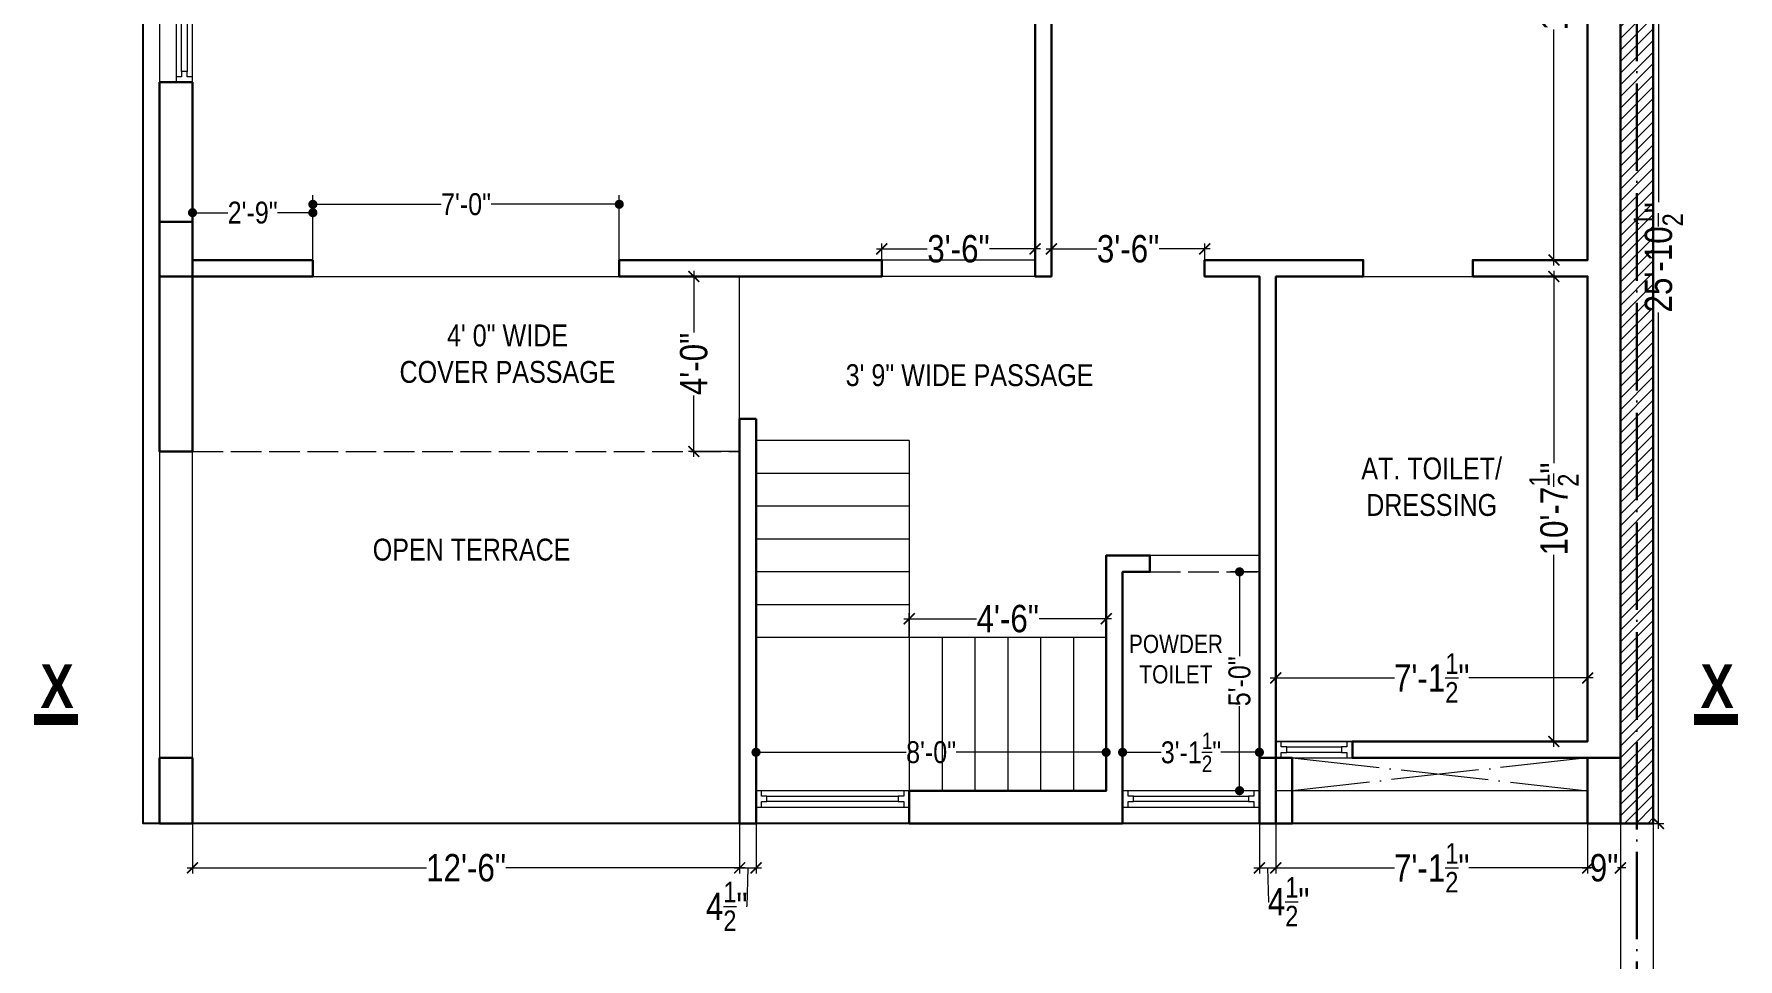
# Model space of a CAD drawing. Header units: millimetres. Extents: x 56222 to 154870, y -177588 to -121287.
# Drawn here: x 149996 to 150463.1, y -175315 to -175061.4 of the extents above; entities that cross this region are included whole.
import ezdxf

# ---------------------------------------------------------------- set-up
doc = ezdxf.new("R2010")
doc.units = ezdxf.units.MM
doc.header["$MEASUREMENT"] = 0
doc.header["$PDMODE"] = 35
doc.linetypes.add('ACAD_ISO02W100', pattern=[15, 12, -3])
doc.linetypes.add('ACAD_ISO04W100', pattern=[30, 24, -3, 0, -3])
doc.layers.get('Defpoints').update_dxf_attribs({"color": 220})
for name, color, linetype, lineweight in [('COLUMN', 1, 'Continuous', 30), ('ELEVATION', 250, 'Continuous', 9), ('FIRST FLOOR', 7, 'Continuous', 9), ('FIRST FLOOR_( STAIR )', 251, 'Continuous', 9), ('GROUND FLOOR', 7, 'Continuous', 9), ('GROUND FLOOR  ( HATCH )', 251, 'Continuous', 9), ('GROUND FLOOR ( DW_RAIL )', 7, 'Continuous', 9), ('SECOND FLOOR', 7, 'Continuous', 9), ('SECOND FLOOR  ( PLINE )', 251, 'Continuous', 30), ('SECOND FLOOR ( DIM )', 7, 'Continuous', 9), ('SECOND FLOOR ( DW_RAIL )', 7, 'Continuous', 9), ('SECOND FLOOR ( PLine )', 7, 'Continuous', 30), ('SECOND FLOOR ( TEXT )', 7, 'Continuous', 9), ('SECTION', 7, 'Continuous', 9), ('X_PLOT', 1, 'Continuous', 9), ('XX~SLAB ( BEAM )~ ( DIM )', 7, 'Continuous', 9)]:
    doc.layers.add(name, color=color, linetype=linetype, lineweight=lineweight)
doc.layers.add('XX~SLAB ( PLINE )', color=251, linetype='Continuous', plot=False)
doc.styles.add('Cn BT~6', font='swissc.ttf', dxfattribs={"height": 6})
doc.styles.add("Cn_BT_0'-0", font='swissc.ttf')
doc.styles.add('Cn_BT_7½', font='swissc.ttf', dxfattribs={"height": 7.5})
doc.styles.add('KATHA', font='swissc.ttf')
doc.dimstyles.new('Cn BT~6', dxfattribs={"dimtxt": 0.18, "dimasz": 2.5, "dimexe": 2.5, "dimexo": 0, "dimgap": 0.09, "dimtad": 0, "dimdec": 3, "dimzin": 3, "dimdsep": 46, "dimlunit": 4, "dimtxsty": 'Cn BT~6', "dimblk": 'DOT', "dimcen": 0.09, "dimdle": 2, "dimclrd": 250, "dimclre": 250, "dimclrt": 5, "dimadec": 0, "dimazin": 0, "dimtfac": 0.75, "dimtdec": 3, "dimtofl": 0, "dimtmove": 0, "dimatfit": 3, "dimfxl": 1, "dimtolj": 1, "dimtzin": 0, "dimlwd": 15, "dimlwe": 15, "dimarcsym": 0})
doc.dimstyles.new('Cn_BT_7½', dxfattribs={"dimtxt": 9, "dimasz": 3, "dimexe": 1.5, "dimexo": 0, "dimgap": 0.09, "dimtad": 0, "dimdec": 3, "dimzin": 3, "dimdsep": 46, "dimlunit": 4, "dimtxsty": 'Cn_BT_7½', "dimblk": 'ARCHTICK', "dimcen": 0.09, "dimdle": 1.5, "dimclrd": 251, "dimclre": 251, "dimclrt": 14, "dimadec": 0, "dimazin": 0, "dimtfac": 0.75, "dimtdec": 3, "dimtofl": 0, "dimtmove": 0, "dimatfit": 3, "dimfxl": 0, "dimtolj": 1, "dimtzin": 0, "dimlwd": 15, "dimlwe": 15, "dimarcsym": 0})

# ---------------------------------------------------------------- blocks, each defined once
blk = doc.blocks.new('_ArchTick')
at = {"color": 0, "linetype": 'ByBlock', "const_width": 0.15}
blk.add_lwpolyline([(-0.5, -0.5), (0.5, 0.5)], dxfattribs=at)
blk = doc.blocks.new('*D71')
at = {"layer": 'Defpoints', "color": 0, "transparency": 16777216}
for p in [(150421.91, -175237.97), (150336.41, -175246.03), (150421.91, -175246.03)]:
    blk.add_point(p, dxfattribs=at)
at = {"layer": 'SECOND FLOOR ( DIM )', "color": 251, "lineweight": 15, "transparency": 16777216}
for p, q in [((150334.91, -175237.97), (150368.96, -175237.97)), ((150336.41, -175246.03), (150336.41, -175236.47)), ((150423.41, -175237.97), (150389.36, -175237.97)), ((150421.91, -175246.03), (150421.91, -175236.47))]:
    blk.add_line(p, q, dxfattribs=at)
at = {"layer": 'SECOND FLOOR ( DIM )', "color": 251, "lineweight": 15, "transparency": 16777216, "xscale": 3, "yscale": 3, "zscale": 3, "rotation": 180}
blk.add_blockref('_ArchTick', (150336.41, -175237.97), dxfattribs=at)
at = {"layer": 'SECOND FLOOR ( DIM )', "color": 251, "lineweight": 15, "transparency": 16777216, "xscale": 3, "yscale": 3, "zscale": 3}
blk.add_blockref('_ArchTick', (150421.91, -175237.97), dxfattribs=at)
at = {"layer": 'SECOND FLOOR ( DIM )', "color": 14, "transparency": 16777216, "insert": (150379.16, -175237.97), "char_height": 7.5, "attachment_point": 5, "style": 'Cn_BT_7½'}
blk.add_mtext('\\A1;7\'-1{\\H0.750000x;\\S1/2;}"', dxfattribs=at)
blk = doc.blocks.new('*D70')
at = {"layer": 'Defpoints', "color": 0, "transparency": 16777216}
for p in [(150430.91, -174967.37), (150426.41, -175277.87), (150441.3, -175277.87)]:
    blk.add_point(p, dxfattribs=at)
at = {"layer": 'SECOND FLOOR ( DIM )', "color": 251, "lineweight": 15, "transparency": 16777216}
for p, q in [((150430.91, -174967.37), (150442.8, -174967.37)), ((150441.3, -174965.87), (150441.3, -175107.47)), ((150441.3, -175279.37), (150441.3, -175137.78)), ((150426.41, -175277.87), (150442.8, -175277.87))]:
    blk.add_line(p, q, dxfattribs=at)
at = {"layer": 'SECOND FLOOR ( DIM )', "color": 251, "lineweight": 15, "transparency": 16777216, "xscale": 3, "yscale": 3, "zscale": 3}
for p, rotation in [((150441.3, -174967.37), 90), ((150441.3, -175277.87), 270)]:
    blk.add_blockref('_ArchTick', p, dxfattribs=dict(at, rotation=rotation))
at = {"layer": 'SECOND FLOOR ( DIM )', "color": 14, "transparency": 16777216, "insert": (150441.3, -175122.62), "char_height": 7.5, "attachment_point": 5, "rotation": 90, "style": 'Cn_BT_7½'}
blk.add_mtext('\\A1;25\'-10{\\H0.750000x;\\S1/2;}"', dxfattribs=at)
blk = doc.blocks.new('*D69')
at = {"layer": 'Defpoints', "color": 0, "transparency": 16777216}
for p in [(150421.91, -175127.87), (150412.66, -175255.37), (150421.91, -175255.37)]:
    blk.add_point(p, dxfattribs=at)
at = {"layer": 'SECOND FLOOR ( DIM )', "color": 251, "lineweight": 15, "transparency": 16777216}
for p, q in [((150412.66, -175126.37), (150412.66, -175179.09)), ((150421.91, -175127.87), (150411.16, -175127.87)), ((150412.66, -175256.87), (150412.66, -175204.16)), ((150421.91, -175255.37), (150411.16, -175255.37))]:
    blk.add_line(p, q, dxfattribs=at)
at = {"layer": 'SECOND FLOOR ( DIM )', "color": 251, "lineweight": 15, "transparency": 16777216, "xscale": 3, "yscale": 3, "zscale": 3}
for p, rotation in [((150412.66, -175127.87), 90), ((150412.66, -175255.37), 270)]:
    blk.add_blockref('_ArchTick', p, dxfattribs=dict(at, rotation=rotation))
at = {"layer": 'SECOND FLOOR ( DIM )', "color": 14, "transparency": 16777216, "insert": (150412.66, -175191.62), "char_height": 7.5, "attachment_point": 5, "rotation": 90, "style": 'Cn_BT_7½'}
blk.add_mtext('\\A1;10\'-7{\\H0.750000x;\\S1/2;}"', dxfattribs=at)
blk = doc.blocks.new('*D68')
at = {"layer": 'Defpoints', "color": 0, "transparency": 16777216}
for p in [(150421.91, -174971.87), (150412.66, -175123.37), (150421.91, -175123.37)]:
    blk.add_point(p, dxfattribs=at)
at = {"layer": 'SECOND FLOOR ( DIM )', "color": 251, "lineweight": 15, "transparency": 16777216}
for p, q in [((150421.91, -174971.87), (150411.16, -174971.87)), ((150412.66, -174970.37), (150412.66, -175035.09)), ((150412.66, -175124.87), (150412.66, -175060.16)), ((150421.91, -175123.37), (150411.16, -175123.37))]:
    blk.add_line(p, q, dxfattribs=at)
at = {"layer": 'SECOND FLOOR ( DIM )', "color": 251, "lineweight": 15, "transparency": 16777216, "xscale": 3, "yscale": 3, "zscale": 3}
for p, rotation in [((150412.66, -174971.87), 90), ((150412.66, -175123.37), 270)]:
    blk.add_blockref('_ArchTick', p, dxfattribs=dict(at, rotation=rotation))
at = {"layer": 'SECOND FLOOR ( DIM )', "color": 14, "transparency": 16777216, "insert": (150412.66, -175047.62), "char_height": 7.5, "attachment_point": 5, "rotation": 90, "style": 'Cn_BT_7½'}
blk.add_mtext('\\A1;12\'-7{\\H0.750000x;\\S1/2;}"', dxfattribs=at)
blk = doc.blocks.new('_Dot')
at = {"color": 0, "linetype": 'ByBlock', "lineweight": -2}
blk.add_line((-0.5, 0), (-1, 0), dxfattribs=at)
at = {"color": 0, "linetype": 'ByBlock', "const_width": 0.5}
blk.add_lwpolyline([(-0.25, 0, 1), (0.25, 0, 1)], format="xyb", close=True, dxfattribs=at)
blk = doc.blocks.new('*D64')
at = {"layer": 'Defpoints', "color": 0, "transparency": 16777216}
for p in [(150193.91, -175250.87), (150289.91, -175250.87), (150289.91, -175258.35)]:
    blk.add_point(p, dxfattribs=at)
at = {"layer": 'SECOND FLOOR ( DIM )', "color": 250, "lineweight": 15, "transparency": 16777216}
for p, q in [((150193.91, -175250.87), (150193.91, -175260.85)), ((150289.91, -175250.87), (150289.91, -175260.85)), ((150196.41, -175258.35), (150235.07, -175258.35)), ((150287.41, -175258.35), (150248.74, -175258.35))]:
    blk.add_line(p, q, dxfattribs=at)
at = {"layer": 'SECOND FLOOR ( DIM )', "color": 250, "lineweight": 15, "transparency": 16777216, "xscale": 2.5, "yscale": 2.5, "zscale": 2.5, "rotation": 180}
blk.add_blockref('_Dot', (150193.91, -175258.35), dxfattribs=at)
at = {"layer": 'SECOND FLOOR ( DIM )', "color": 250, "lineweight": 15, "transparency": 16777216, "xscale": 2.5, "yscale": 2.5, "zscale": 2.5}
blk.add_blockref('_Dot', (150289.91, -175258.35), dxfattribs=at)
at = {"layer": 'SECOND FLOOR ( DIM )', "color": 5, "transparency": 16777216, "insert": (150241.91, -175258.35), "char_height": 6, "attachment_point": 5, "style": 'Cn BT~6'}
blk.add_mtext('\\A1;8\'-0"', dxfattribs=at)
blk = doc.blocks.new('*D63')
at = {"layer": 'Defpoints', "color": 0, "transparency": 16777216}
for p in [(150289.91, -175221.73), (150235.91, -175226.87), (150289.91, -175226.87)]:
    blk.add_point(p, dxfattribs=at)
at = {"layer": 'SECOND FLOOR ( DIM )', "color": 251, "lineweight": 15, "transparency": 16777216}
for p, q in [((150234.41, -175221.73), (150254.31, -175221.73)), ((150235.91, -175226.87), (150235.91, -175220.23)), ((150291.41, -175221.73), (150271.51, -175221.73)), ((150289.91, -175226.87), (150289.91, -175220.23))]:
    blk.add_line(p, q, dxfattribs=at)
at = {"layer": 'SECOND FLOOR ( DIM )', "color": 251, "lineweight": 15, "transparency": 16777216, "xscale": 3, "yscale": 3, "zscale": 3, "rotation": 180}
blk.add_blockref('_ArchTick', (150235.91, -175221.73), dxfattribs=at)
at = {"layer": 'SECOND FLOOR ( DIM )', "color": 251, "lineweight": 15, "transparency": 16777216, "xscale": 3, "yscale": 3, "zscale": 3}
blk.add_blockref('_ArchTick', (150289.91, -175221.73), dxfattribs=at)
at = {"layer": 'SECOND FLOOR ( DIM )', "color": 14, "transparency": 16777216, "insert": (150262.91, -175221.73), "char_height": 7.5, "attachment_point": 5, "style": 'Cn_BT_7½'}
blk.add_mtext('\\A1;4\'-6"', dxfattribs=at)
blk = doc.blocks.new('*D62')
at = {"layer": 'Defpoints', "color": 0, "transparency": 16777216}
for p in [(150039.41, -175277.87), (150189.41, -175277.87), (150189.41, -175290.04)]:
    blk.add_point(p, dxfattribs=at)
at = {"layer": 'SECOND FLOOR ( DIM )', "color": 251, "lineweight": 15, "transparency": 16777216}
for p, q in [((150039.41, -175277.87), (150039.41, -175291.54)), ((150189.41, -175277.87), (150189.41, -175291.54)), ((150037.91, -175290.04), (150103.55, -175290.04)), ((150190.91, -175290.04), (150125.27, -175290.04))]:
    blk.add_line(p, q, dxfattribs=at)
at = {"layer": 'SECOND FLOOR ( DIM )', "color": 251, "lineweight": 15, "transparency": 16777216, "xscale": 3, "yscale": 3, "zscale": 3, "rotation": 180}
blk.add_blockref('_ArchTick', (150039.41, -175290.04), dxfattribs=at)
at = {"layer": 'SECOND FLOOR ( DIM )', "color": 251, "lineweight": 15, "transparency": 16777216, "xscale": 3, "yscale": 3, "zscale": 3}
blk.add_blockref('_ArchTick', (150189.41, -175290.04), dxfattribs=at)
at = {"layer": 'SECOND FLOOR ( DIM )', "color": 14, "transparency": 16777216, "insert": (150114.41, -175290.04), "char_height": 7.5, "attachment_point": 5, "style": 'Cn_BT_7½'}
blk.add_mtext('\\A1;12\'-6"', dxfattribs=at)
blk = doc.blocks.new('*D61')
at = {"layer": 'Defpoints', "color": 0, "transparency": 16777216}
for p in [(150189.41, -175277.87), (150193.91, -175277.87), (150193.91, -175290.04)]:
    blk.add_point(p, dxfattribs=at)
at = {"layer": 'SECOND FLOOR ( DIM )', "color": 251, "lineweight": 15, "transparency": 16777216}
for p, q in [((150189.41, -175277.87), (150189.41, -175291.54)), ((150193.91, -175277.87), (150193.91, -175291.54)), ((150187.91, -175290.04), (150195.41, -175290.04)), ((150191.66, -175290.04), (150191.43, -175300.6)), ((150191.43, -175300.6), (150191.25, -175300.6))]:
    blk.add_line(p, q, dxfattribs=at)
at = {"layer": 'SECOND FLOOR ( DIM )', "color": 251, "lineweight": 15, "transparency": 16777216, "xscale": 3, "yscale": 3, "zscale": 3, "rotation": 180}
blk.add_blockref('_ArchTick', (150189.41, -175290.04), dxfattribs=at)
at = {"layer": 'SECOND FLOOR ( DIM )', "color": 251, "lineweight": 15, "transparency": 16777216, "xscale": 3, "yscale": 3, "zscale": 3}
blk.add_blockref('_ArchTick', (150193.91, -175290.04), dxfattribs=at)
at = {"layer": 'SECOND FLOOR ( DIM )', "color": 14, "transparency": 16777216, "insert": (150185.88, -175300.6), "char_height": 7.5, "attachment_point": 5, "style": 'Cn_BT_7½'}
blk.add_mtext('\\A1;4{\\H0.750000x;\\S1/2;}"', dxfattribs=at)
blk = doc.blocks.new('*D60')
at = {"layer": 'Defpoints', "color": 0, "transparency": 16777216}
for p in [(150331.91, -175277.87), (150336.41, -175277.87), (150336.41, -175290.04)]:
    blk.add_point(p, dxfattribs=at)
at = {"layer": 'SECOND FLOOR ( DIM )', "color": 251, "lineweight": 15, "transparency": 16777216}
for p, q in [((150331.91, -175277.87), (150331.91, -175291.54)), ((150336.41, -175277.87), (150336.41, -175291.54)), ((150330.41, -175290.04), (150337.91, -175290.04)), ((150334.16, -175290.04), (150334.38, -175299.33)), ((150334.38, -175299.33), (150334.56, -175299.33))]:
    blk.add_line(p, q, dxfattribs=at)
at = {"layer": 'SECOND FLOOR ( DIM )', "color": 251, "lineweight": 15, "transparency": 16777216, "xscale": 3, "yscale": 3, "zscale": 3, "rotation": 180}
blk.add_blockref('_ArchTick', (150331.91, -175290.04), dxfattribs=at)
at = {"layer": 'SECOND FLOOR ( DIM )', "color": 251, "lineweight": 15, "transparency": 16777216, "xscale": 3, "yscale": 3, "zscale": 3}
blk.add_blockref('_ArchTick', (150336.41, -175290.04), dxfattribs=at)
at = {"layer": 'SECOND FLOOR ( DIM )', "color": 14, "transparency": 16777216, "insert": (150339.93, -175299.33), "char_height": 7.5, "attachment_point": 5, "style": 'Cn_BT_7½'}
blk.add_mtext('\\A1;4{\\H0.750000x;\\S1/2;}"', dxfattribs=at)
blk = doc.blocks.new('*D59')
at = {"layer": 'Defpoints', "color": 0, "transparency": 16777216}
for p in [(150336.41, -175277.87), (150421.91, -175277.87), (150421.91, -175290.04)]:
    blk.add_point(p, dxfattribs=at)
at = {"layer": 'SECOND FLOOR ( DIM )', "color": 251, "lineweight": 15, "transparency": 16777216}
for p, q in [((150336.41, -175277.87), (150336.41, -175291.54)), ((150421.91, -175277.87), (150421.91, -175291.54)), ((150334.91, -175290.04), (150368.96, -175290.04)), ((150423.41, -175290.04), (150389.36, -175290.04))]:
    blk.add_line(p, q, dxfattribs=at)
at = {"layer": 'SECOND FLOOR ( DIM )', "color": 251, "lineweight": 15, "transparency": 16777216, "xscale": 3, "yscale": 3, "zscale": 3, "rotation": 180}
blk.add_blockref('_ArchTick', (150336.41, -175290.04), dxfattribs=at)
at = {"layer": 'SECOND FLOOR ( DIM )', "color": 251, "lineweight": 15, "transparency": 16777216, "xscale": 3, "yscale": 3, "zscale": 3}
blk.add_blockref('_ArchTick', (150421.91, -175290.04), dxfattribs=at)
at = {"layer": 'SECOND FLOOR ( DIM )', "color": 14, "transparency": 16777216, "insert": (150379.16, -175290.04), "char_height": 7.5, "attachment_point": 5, "style": 'Cn_BT_7½'}
blk.add_mtext('\\A1;7\'-1{\\H0.750000x;\\S1/2;}"', dxfattribs=at)
blk = doc.blocks.new('*D58')
at = {"layer": 'Defpoints', "color": 0, "transparency": 16777216}
for p in [(150421.91, -175277.87), (150430.91, -175277.87), (150430.91, -175290.04)]:
    blk.add_point(p, dxfattribs=at)
at = {"layer": 'SECOND FLOOR ( DIM )', "color": 251, "lineweight": 15, "transparency": 16777216}
for p, q in [((150421.91, -175277.87), (150421.91, -175291.54)), ((150430.91, -175277.87), (150430.91, -175291.54)), ((150420.41, -175290.04), (150422.75, -175290.04)), ((150432.41, -175290.04), (150430.06, -175290.04))]:
    blk.add_line(p, q, dxfattribs=at)
at = {"layer": 'SECOND FLOOR ( DIM )', "color": 251, "lineweight": 15, "transparency": 16777216, "xscale": 3, "yscale": 3, "zscale": 3, "rotation": 180}
blk.add_blockref('_ArchTick', (150421.91, -175290.04), dxfattribs=at)
at = {"layer": 'SECOND FLOOR ( DIM )', "color": 251, "lineweight": 15, "transparency": 16777216, "xscale": 3, "yscale": 3, "zscale": 3}
blk.add_blockref('_ArchTick', (150430.91, -175290.04), dxfattribs=at)
at = {"layer": 'SECOND FLOOR ( DIM )', "color": 14, "transparency": 16777216, "insert": (150426.41, -175290.04), "char_height": 7.5, "attachment_point": 5, "style": 'Cn_BT_7½'}
blk.add_mtext('\\A1;9"', dxfattribs=at)
blk = doc.blocks.new('*D57')
at = {"layer": 'Defpoints', "color": 0, "transparency": 16777216}
for p in [(150193.91, -175127.87), (150176.86, -175175.87), (150189.41, -175175.87)]:
    blk.add_point(p, dxfattribs=at)
at = {"layer": 'SECOND FLOOR ( DIM )', "color": 251, "lineweight": 15, "transparency": 16777216}
for p, q in [((150176.86, -175126.37), (150176.86, -175143.27)), ((150193.91, -175127.87), (150175.36, -175127.87)), ((150176.86, -175177.37), (150176.86, -175160.47)), ((150189.41, -175175.87), (150175.36, -175175.87))]:
    blk.add_line(p, q, dxfattribs=at)
at = {"layer": 'SECOND FLOOR ( DIM )', "color": 251, "lineweight": 15, "transparency": 16777216, "xscale": 3, "yscale": 3, "zscale": 3}
for p, rotation in [((150176.86, -175127.87), 90), ((150176.86, -175175.87), 270)]:
    blk.add_blockref('_ArchTick', p, dxfattribs=dict(at, rotation=rotation))
at = {"layer": 'SECOND FLOOR ( DIM )', "color": 14, "transparency": 16777216, "insert": (150176.86, -175151.87), "char_height": 7.5, "attachment_point": 5, "rotation": 90, "style": 'Cn_BT_7½'}
blk.add_mtext('\\A1;4\'-0"', dxfattribs=at)
blk = doc.blocks.new('*D56')
at = {"layer": 'Defpoints', "color": 0, "transparency": 16777216}
for p in [(150274.91, -175120.32), (150274.91, -175127.87), (150316.91, -175127.87)]:
    blk.add_point(p, dxfattribs=at)
at = {"layer": 'SECOND FLOOR ( DIM )', "color": 251, "lineweight": 15, "transparency": 16777216}
for p, q in [((150273.41, -175120.32), (150287.36, -175120.32)), ((150274.91, -175127.87), (150274.91, -175118.82)), ((150318.41, -175120.32), (150304.46, -175120.32)), ((150316.91, -175127.87), (150316.91, -175118.82))]:
    blk.add_line(p, q, dxfattribs=at)
at = {"layer": 'SECOND FLOOR ( DIM )', "color": 251, "lineweight": 15, "transparency": 16777216, "xscale": 3, "yscale": 3, "zscale": 3, "rotation": 180}
blk.add_blockref('_ArchTick', (150274.91, -175120.32), dxfattribs=at)
at = {"layer": 'SECOND FLOOR ( DIM )', "color": 251, "lineweight": 15, "transparency": 16777216, "xscale": 3, "yscale": 3, "zscale": 3}
blk.add_blockref('_ArchTick', (150316.91, -175120.32), dxfattribs=at)
at = {"layer": 'SECOND FLOOR ( DIM )', "color": 14, "transparency": 16777216, "insert": (150295.91, -175120.32), "char_height": 7.5, "attachment_point": 5, "style": 'Cn_BT_7½'}
blk.add_mtext('\\A1;3\'-6"', dxfattribs=at)
blk = doc.blocks.new('*D55')
at = {"layer": 'Defpoints', "color": 0, "transparency": 16777216}
for p in [(150228.41, -175120.32), (150228.41, -175127.87), (150270.41, -175127.87)]:
    blk.add_point(p, dxfattribs=at)
at = {"layer": 'SECOND FLOOR ( DIM )', "color": 251, "lineweight": 15, "transparency": 16777216}
for p, q in [((150226.91, -175120.32), (150240.86, -175120.32)), ((150228.41, -175127.87), (150228.41, -175118.82)), ((150271.91, -175120.32), (150257.96, -175120.32)), ((150270.41, -175127.87), (150270.41, -175118.82))]:
    blk.add_line(p, q, dxfattribs=at)
at = {"layer": 'SECOND FLOOR ( DIM )', "color": 251, "lineweight": 15, "transparency": 16777216, "xscale": 3, "yscale": 3, "zscale": 3, "rotation": 180}
blk.add_blockref('_ArchTick', (150228.41, -175120.32), dxfattribs=at)
at = {"layer": 'SECOND FLOOR ( DIM )', "color": 251, "lineweight": 15, "transparency": 16777216, "xscale": 3, "yscale": 3, "zscale": 3}
blk.add_blockref('_ArchTick', (150270.41, -175120.32), dxfattribs=at)
at = {"layer": 'SECOND FLOOR ( DIM )', "color": 14, "transparency": 16777216, "insert": (150249.41, -175120.32), "char_height": 7.5, "attachment_point": 5, "style": 'Cn_BT_7½'}
blk.add_mtext('\\A1;3\'-6"', dxfattribs=at)
blk = doc.blocks.new('*D54')
at = {"layer": 'Defpoints', "color": 0, "transparency": 16777216}
for p in [(150294.41, -175250.87), (150331.91, -175250.87), (150331.91, -175258.35)]:
    blk.add_point(p, dxfattribs=at)
at = {"layer": 'SECOND FLOOR ( DIM )', "color": 250, "lineweight": 15, "transparency": 16777216}
for p, q in [((150294.41, -175250.87), (150294.41, -175260.85)), ((150331.91, -175250.87), (150331.91, -175260.85)), ((150296.91, -175258.35), (150304.96, -175258.35)), ((150329.41, -175258.35), (150321.36, -175258.35))]:
    blk.add_line(p, q, dxfattribs=at)
at = {"layer": 'SECOND FLOOR ( DIM )', "color": 250, "lineweight": 15, "transparency": 16777216, "xscale": 2.5, "yscale": 2.5, "zscale": 2.5, "rotation": 180}
blk.add_blockref('_Dot', (150294.41, -175258.35), dxfattribs=at)
at = {"layer": 'SECOND FLOOR ( DIM )', "color": 250, "lineweight": 15, "transparency": 16777216, "xscale": 2.5, "yscale": 2.5, "zscale": 2.5}
blk.add_blockref('_Dot', (150331.91, -175258.35), dxfattribs=at)
at = {"layer": 'SECOND FLOOR ( DIM )', "color": 5, "transparency": 16777216, "insert": (150313.16, -175258.35), "char_height": 6, "attachment_point": 5, "style": 'Cn BT~6'}
blk.add_mtext('\\A1;3\'-1{\\H0.750000x;\\S1/2;}"', dxfattribs=at)
blk = doc.blocks.new('*D53')
at = {"layer": 'Defpoints', "color": 0, "transparency": 16777216}
for p in [(150326.47, -175208.87), (150331.91, -175208.87), (150331.91, -175268.87)]:
    blk.add_point(p, dxfattribs=at)
at = {"layer": 'SECOND FLOOR ( DIM )', "color": 250, "lineweight": 15, "transparency": 16777216}
for p, q in [((150331.91, -175208.87), (150323.97, -175208.87)), ((150326.47, -175211.37), (150326.47, -175232.02)), ((150326.47, -175266.37), (150326.47, -175245.72)), ((150331.91, -175268.87), (150323.97, -175268.87))]:
    blk.add_line(p, q, dxfattribs=at)
at = {"layer": 'SECOND FLOOR ( DIM )', "color": 250, "lineweight": 15, "transparency": 16777216, "xscale": 2.5, "yscale": 2.5, "zscale": 2.5}
for p, rotation in [((150326.47, -175208.87), 90), ((150326.47, -175268.87), 270)]:
    blk.add_blockref('_Dot', p, dxfattribs=dict(at, rotation=rotation))
at = {"layer": 'SECOND FLOOR ( DIM )', "color": 5, "transparency": 16777216, "insert": (150326.47, -175238.87), "char_height": 6, "attachment_point": 5, "rotation": 90, "style": 'Cn BT~6'}
blk.add_mtext('\\A1;5\'-0"', dxfattribs=at)
blk = doc.blocks.new('*D52')
at = {"layer": 'Defpoints', "color": 0, "transparency": 16777216}
for p in [(150072.41, -175110.39), (150039.41, -175123.37), (150072.41, -175123.37)]:
    blk.add_point(p, dxfattribs=at)
at = {"layer": 'ELEVATION', "color": 250, "lineweight": 15, "transparency": 16777216}
for p, q in [((150039.41, -175123.37), (150039.41, -175107.89)), ((150072.41, -175123.37), (150072.41, -175107.89)), ((150041.91, -175110.39), (150049.08, -175110.39)), ((150069.91, -175110.39), (150062.74, -175110.39))]:
    blk.add_line(p, q, dxfattribs=at)
at = {"layer": 'ELEVATION', "color": 250, "lineweight": 15, "transparency": 16777216, "xscale": 2.5, "yscale": 2.5, "zscale": 2.5, "rotation": 180}
blk.add_blockref('_Dot', (150039.41, -175110.39), dxfattribs=at)
at = {"layer": 'ELEVATION', "color": 250, "lineweight": 15, "transparency": 16777216, "xscale": 2.5, "yscale": 2.5, "zscale": 2.5}
blk.add_blockref('_Dot', (150072.41, -175110.39), dxfattribs=at)
at = {"layer": 'ELEVATION', "color": 5, "transparency": 16777216, "insert": (150055.91, -175110.39), "char_height": 6, "attachment_point": 5, "style": 'Cn BT~6'}
blk.add_mtext('\\A1;2\'-9"', dxfattribs=at)
blk = doc.blocks.new('*D51')
at = {"layer": 'Defpoints', "color": 0, "transparency": 16777216}
for p in [(150156.41, -175108.08), (150072.41, -175123.37), (150156.41, -175123.37)]:
    blk.add_point(p, dxfattribs=at)
at = {"layer": 'ELEVATION', "color": 250, "lineweight": 15, "transparency": 16777216}
for p, q in [((150072.41, -175123.37), (150072.41, -175105.58)), ((150156.41, -175123.37), (150156.41, -175105.58)), ((150074.91, -175108.08), (150107.57, -175108.08)), ((150153.91, -175108.08), (150121.25, -175108.08))]:
    blk.add_line(p, q, dxfattribs=at)
at = {"layer": 'ELEVATION', "color": 250, "lineweight": 15, "transparency": 16777216, "xscale": 2.5, "yscale": 2.5, "zscale": 2.5, "rotation": 180}
blk.add_blockref('_Dot', (150072.41, -175108.08), dxfattribs=at)
at = {"layer": 'ELEVATION', "color": 250, "lineweight": 15, "transparency": 16777216, "xscale": 2.5, "yscale": 2.5, "zscale": 2.5}
blk.add_blockref('_Dot', (150156.41, -175108.08), dxfattribs=at)
at = {"layer": 'ELEVATION', "color": 5, "transparency": 16777216, "insert": (150114.41, -175108.08), "char_height": 6, "attachment_point": 5, "style": 'Cn BT~6'}
blk.add_mtext('\\A1;7\'-0"', dxfattribs=at)

msp = doc.modelspace()

# ---------------------------------------------------------------- hatches: boundary and pattern name
at = {"layer": 'GROUND FLOOR  ( HATCH )'}
h = msp.add_hatch(dxfattribs=at)
h.set_pattern_fill('ANSI31', color=6, scale=18, style=0)
h.set_pattern_definition([(45, (33899.2225, -12658.698), (-1.590990258, 1.590990258), [])])
h.paths.add_polyline_path([(150439.9084, -174934.3723), (150430.9085, -174934.3723), (150430.9085, -175277.8723), (150439.9084, -175277.8723)])

# ---------------------------------------------------------------- linework, layer by layer
at = {"layer": 'COLUMN'}
for points in [[(150030.4085, -175112.8723), (150039.4085, -175112.8723), (150039.4085, -175127.8723), (150030.4085, -175127.8723)], [(150030.4085, -175259.8723), (150039.4085, -175259.8723), (150039.4085, -175277.8723), (150030.4085, -175277.8723)], [(150331.9085, -175259.8723), (150340.9085, -175259.8723), (150340.9085, -175277.8723), (150331.9085, -175277.8723)], [(150421.9085, -175259.8723), (150430.9085, -175259.8723), (150430.9085, -175277.8723), (150421.9085, -175277.8723)]]:
    msp.add_lwpolyline(points, close=True, dxfattribs=at)
at = {"layer": 'FIRST FLOOR', "color": 1}
msp.add_line((150235.9085, -175268.8723), (150235.9085, -175277.8723), dxfattribs=at)
at = {"layer": 'FIRST FLOOR_( STAIR )'}
for p, q in [((150235.9085, -175172.8723), (150193.9085, -175172.8723)), ((150235.9085, -175172.8723), (150235.9085, -175268.8723)), ((150235.9085, -175181.8723), (150193.9085, -175181.8723)), ((150235.9085, -175190.8723), (150193.9085, -175190.8723)), ((150235.9085, -175199.8723), (150193.9085, -175199.8723)), ((150235.9085, -175208.8723), (150193.9085, -175208.8723)), ((150235.9085, -175217.8723), (150193.9085, -175217.8723)), ((150289.9085, -175226.8723), (150193.9085, -175226.8723)), ((150244.9085, -175226.8723), (150244.9085, -175268.8723)), ((150253.9085, -175226.8723), (150253.9085, -175268.8723)), ((150262.9085, -175226.8723), (150262.9085, -175268.8723)), ((150271.9085, -175226.8723), (150271.9085, -175268.8723)), ((150280.9085, -175226.8723), (150280.9085, -175268.8723))]:
    msp.add_line(p, q, dxfattribs=at)
at = {"layer": 'GROUND FLOOR'}
for p, q in [((150430.9084, -174894.3235), (150430.9084, -175415.2563)), ((150439.9085, -174894.3235), (150439.9085, -175415.2563)), ((150357.4085, -175255.3723), (150357.4085, -175259.8723))]:
    msp.add_line(p, q, dxfattribs=at)
at = {"layer": 'GROUND FLOOR', "color": 1, "linetype": 'ACAD_ISO04W100'}
msp.add_line((150435.4085, -174894.3235), (150435.4085, -175277.8723), dxfattribs=at)
at = {"layer": 'GROUND FLOOR', "color": 6, "lineweight": 30}
msp.add_lwpolyline([(150439.9084, -174934.3723), (150430.9085, -174934.3723), (150430.9085, -175277.8723), (150439.9084, -175277.8723)], close=True, dxfattribs=at)
at = {"layer": 'GROUND FLOOR ( DW_RAIL )'}
for points in [[(150357.4085, -175255.3723), (150355.9085, -175255.3723), (150355.9085, -175256.8723), (150354.4085, -175256.8723), (150354.4085, -175258.3723), (150339.4085, -175258.3723), (150339.4085, -175256.8723), (150337.9085, -175256.8723), (150337.9085, -175255.3723), (150336.4085, -175255.3723), (150336.4085, -175259.8723), (150337.9085, -175259.8723), (150337.9085, -175258.3723), (150339.4085, -175258.3723), (150339.4085, -175256.8723), (150354.4085, -175256.8723), (150354.4085, -175258.3723), (150355.9085, -175258.3723), (150355.9085, -175259.8723), (150357.4085, -175259.8723), (150357.4085, -175255.3723), (150336.4085, -175255.3723), (150336.4085, -175259.8723), (150357.4085, -175259.8723)], [(150235.9085, -175268.8723), (150234.4085, -175268.8723), (150234.4085, -175270.3723), (150232.9085, -175270.3723), (150232.9085, -175271.8723), (150196.9085, -175271.8723), (150196.9085, -175270.3723), (150195.4085, -175270.3723), (150195.4085, -175268.8723), (150193.9085, -175268.8723), (150193.9085, -175273.3723), (150195.4085, -175273.3723), (150195.4085, -175271.8723), (150196.9085, -175271.8723), (150196.9085, -175270.3723), (150232.9085, -175270.3723), (150232.9085, -175271.8723), (150234.4085, -175271.8723), (150234.4085, -175273.3723), (150235.9085, -175273.3723), (150235.9085, -175268.8723), (150193.9085, -175268.8723), (150193.9085, -175273.3723), (150235.9085, -175273.3723)], [(150331.9085, -175268.8723), (150330.4085, -175268.8723), (150330.4085, -175270.3723), (150328.9085, -175270.3723), (150328.9085, -175271.8723), (150297.4085, -175271.8723), (150297.4085, -175270.3723), (150295.9085, -175270.3723), (150295.9085, -175268.8723), (150294.4085, -175268.8723), (150294.4085, -175273.3723), (150295.9085, -175273.3723), (150295.9085, -175271.8723), (150297.4085, -175271.8723), (150297.4085, -175270.3723), (150328.9085, -175270.3723), (150328.9085, -175271.8723), (150330.4085, -175271.8723), (150330.4085, -175273.3723), (150331.9085, -175273.3723), (150331.9085, -175268.8723), (150294.4085, -175268.8723), (150294.4085, -175273.3723), (150331.9085, -175273.3723)]]:
    msp.add_lwpolyline(points, close=True, dxfattribs=at)
at = {"layer": 'SECOND FLOOR'}
for p, q in [((150030.4085, -174967.3723), (150030.4085, -175277.8723)), ((150039.4085, -175123.3723), (150039.4085, -174971.8723)), ((150270.4085, -174971.8723), (150270.4085, -175127.8723)), ((150274.9085, -175127.8723), (150274.9085, -174971.8723)), ((150421.9085, -174971.8723), (150421.9085, -175123.3723)), ((150039.4085, -175074.6223), (150030.4085, -175074.6223)), ((150039.4085, -175123.3723), (150072.4085, -175123.3723)), ((150072.4085, -175127.8723), (150072.4085, -175123.3723)), ((150156.4085, -175123.3723), (150228.4085, -175123.3723)), ((150156.4085, -175127.8723), (150156.4085, -175123.3723)), ((150228.4085, -175127.8723), (150228.4085, -175123.3723)), ((150316.9085, -175123.3723), (150360.4085, -175123.3723)), ((150316.9085, -175127.8723), (150316.9085, -175123.3723)), ((150360.4085, -175123.3723), (150360.4085, -175127.8723)), ((150390.4085, -175123.3723), (150421.9085, -175123.3723)), ((150390.4085, -175123.3723), (150390.4085, -175127.8723)), ((150039.4085, -175127.8723), (150228.4085, -175127.8723)), ((150039.4085, -175277.8723), (150039.4085, -175127.8723)), ((150189.4085, -175277.8723), (150189.4085, -175127.8723)), ((150270.4085, -175127.8723), (150274.9085, -175127.8723)), ((150316.9085, -175127.8723), (150331.9085, -175127.8723)), ((150331.9085, -175127.8723), (150331.9085, -175277.8723)), ((150336.4085, -175127.8723), (150336.4085, -175277.8723)), ((150336.4085, -175127.8723), (150421.9085, -175127.8723)), ((150421.9085, -175127.8723), (150421.9085, -175255.3723)), ((150189.4085, -175166.8723), (150193.9085, -175166.8723)), ((150193.9085, -175277.8723), (150193.9085, -175166.8723)), ((150039.4085, -175175.8723), (150030.4085, -175175.8723)), ((150289.9085, -175204.3723), (150289.9085, -175268.8723)), ((150331.9085, -175204.3723), (150289.9085, -175204.3723)), ((150301.9085, -175204.3723), (150301.9085, -175208.8723)), ((150301.9085, -175208.8723), (150294.4085, -175208.8723)), ((150294.4085, -175208.8723), (150294.4085, -175277.8723)), ((150336.4085, -175255.3723), (150421.9085, -175255.3723)), ((150336.4085, -175259.8723), (150421.9085, -175259.8723)), ((150421.9085, -175259.8723), (150421.9085, -175277.8723)), ((150289.9085, -175268.8723), (150193.9085, -175268.8723)), ((150331.9085, -175268.8723), (150294.4085, -175268.8723)), ((150421.9085, -175268.8723), (150336.4085, -175268.8723)), ((150430.9085, -175277.8723), (150030.4085, -175277.8723))]:
    msp.add_line(p, q, dxfattribs=at)
at = {"layer": 'SECOND FLOOR', "linetype": 'ACAD_ISO02W100', "ltscale": 0.7}
msp.add_line((150301.9085, -175208.8723), (150331.9085, -175208.8723), dxfattribs=at)
at = {"layer": 'SECOND FLOOR', "color": 1, "linetype": 'ACAD_ISO04W100'}
for p, q in [((150340.9085, -175259.8723), (150421.9085, -175268.8723)), ((150421.9085, -175259.8723), (150340.9085, -175268.8723))]:
    msp.add_line(p, q, dxfattribs=at)
at = {"layer": 'SECOND FLOOR', "color": 1, "linetype": 'ACAD_ISO02W100', "ltscale": 0.7}
msp.add_lwpolyline([(150039.4085, -175175.8723), (150189.4085, -175175.8723)], dxfattribs=at)
at = {"layer": 'SECOND FLOOR  ( PLINE )'}
for points in [[(150325.9085, -174967.3723), (150204.4085, -174967.3723), (150204.4085, -174971.8723), (150270.4085, -174971.8723), (150270.4085, -175127.8723), (150274.9085, -175127.8723), (150274.9085, -174971.8723), (150325.9085, -174971.8723)], [(150430.9085, -174967.3723), (150385.9085, -174967.3723), (150385.9085, -174971.8723), (150421.9085, -174971.8723), (150421.9085, -175123.3723), (150390.4085, -175123.3723), (150390.4085, -175127.8723), (150421.9085, -175127.8723), (150421.9085, -175255.3723), (150357.4085, -175255.3723), (150357.4085, -175259.8723), (150421.9085, -175259.8723), (150421.9085, -175277.8723), (150430.9085, -175277.8723)], [(150072.4085, -175123.3723), (150039.4085, -175123.3723), (150039.4085, -175074.6223), (150034.9085, -175074.6223), (150030.4085, -175074.6223), (150030.4085, -175175.8723), (150039.4085, -175175.8723), (150039.4085, -175127.8723), (150072.4085, -175127.8723)], [(150228.4085, -175123.3723), (150156.4085, -175123.3723), (150156.4085, -175127.8723), (150228.4085, -175127.8723)], [(150193.9085, -175166.8723), (150189.4085, -175166.8723), (150189.4085, -175277.8723), (150193.9085, -175277.8723)]]:
    msp.add_lwpolyline(points, close=True, dxfattribs=at)
at = {"layer": 'SECOND FLOOR ( DW_RAIL )'}
msp.add_lwpolyline([(150039.4085, -175074.6223), (150039.4085, -175073.1223), (150037.9085, -175073.1223), (150037.9085, -175071.6223), (150036.4085, -175071.6223), (150036.4085, -175023.6223), (150037.9085, -175023.6223), (150037.9085, -175022.1223), (150039.4085, -175022.1223), (150039.4085, -175020.6223), (150034.9085, -175020.6223), (150034.9085, -175022.1223), (150036.4085, -175022.1223), (150036.4085, -175023.6223), (150037.9085, -175023.6223), (150037.9085, -175071.6223), (150036.4085, -175071.6223), (150036.4085, -175073.1223), (150034.9085, -175073.1223), (150034.9085, -175074.6223), (150039.4085, -175074.6223), (150039.4085, -175020.6223), (150034.9085, -175020.6223), (150034.9085, -175074.6223)], close=True, dxfattribs=at)
at = {"layer": 'SECOND FLOOR ( PLine )'}
for points in [[(150336.4085, -175127.8723), (150360.4085, -175127.8723), (150360.4085, -175123.3723), (150316.9085, -175123.3723), (150316.9085, -175127.8723), (150331.9085, -175127.8723), (150331.9085, -175277.8723), (150336.4085, -175277.8723)], [(150294.4085, -175277.8723), (150235.9085, -175277.8723), (150235.9085, -175268.8723), (150289.9085, -175268.8723), (150289.9085, -175204.3723), (150301.9085, -175204.3723), (150301.9085, -175208.8723), (150294.4085, -175208.8723)]]:
    msp.add_lwpolyline(points, close=True, dxfattribs=at)
at = {"layer": 'SECTION', "color": 5}
for points in [[(150223.5714, -175343.9664, 12, 12, 0), (150220.5714, -175343.9664, 0, 0, 0), (150220.5714, -174915.4649, 12, 12, 0), (150223.5714, -174915.4649, 12, 12, 0)], [(150302.9455, -175343.9664, 12, 12, 0), (150305.9455, -175343.9664, 0, 0, 0), (150305.9455, -174915.4649, 12, 12, 0), (150302.9455, -174915.4649, 12, 12, 0)], [(150001.978, -175247.8723, 12, 12, 0), (150001.978, -175250.8723, 0, 0, 0), (150457.1072, -175250.8723, 12, 12, 0), (150457.1072, -175247.8723, 12, 12, 0)]]:
    msp.add_lwpolyline(points, format="xyseb", dxfattribs=at)
at = {"layer": 'X_PLOT', "linetype": 'ACAD_ISO04W100', "lineweight": 30}
msp.add_line((150435.4085, -174894.3235), (150435.4085, -175390.1223), dxfattribs=at)
at = {"layer": 'XX~SLAB ( BEAM )~ ( DIM )'}
msp.add_lwpolyline([(150228.4085, -175123.3459), (150270.4085, -175123.3459), (150270.4085, -175127.8723), (150228.4085, -175127.8723)], close=True, dxfattribs=at)
at = {"layer": 'XX~SLAB ( PLINE )'}
msp.add_lwpolyline([(150025.9085, -174967.3723), (150430.9085, -174967.3723), (150430.9085, -175277.8723), (150421.9085, -175277.8723), (150402.1038, -175277.8723), (150361.7667, -175277.8723), (150336.4085, -175277.8723), (150189.4085, -175277.8723), (150116.1649, -175277.8723), (150025.9085, -175277.8723)], close=True, dxfattribs=at)

# ---------------------------------------------------------------- texts
at = {"layer": 'SECOND FLOOR ( TEXT )', "attachment_point": 5}
for s, insert, char_height, style in [('4\' 0" WIDE \\PCOVER PASSAGE', (150125.7695, -175149.0784), 6, 'KATHA'), ('3\' 9" WIDE PASSAGE', (150252.4521, -175154.9712), 6, 'KATHA'), ('AT. TOILET/\\PDRESSING', (150379.1457, -175185.5667), 6, 'KATHA'), ('OPEN TERRACE', (150115.9332, -175202.8145), 6, 'KATHA'), ('POWDER\\PTOILET', (150309.0275, -175232.8275), 5, "Cn_BT_0'-0")]:
    msp.add_mtext(s, dxfattribs=dict(at, insert=insert, char_height=char_height, style=style))
at = {"layer": 'SECTION', "color": 5, "char_height": 12, "attachment_point": 7, "line_spacing_factor": 1.157143, "style": "Cn_BT_0'-0"}
for insert in [(149997.7017, -175246.2337), (150452.8309, -175246.2337)]:
    msp.add_mtext('{\\fSwis721 Cn BT|b1|i0|c0|p34;X}', dxfattribs=dict(at, insert=insert))

# ---------------------------------------------------------------- dimensions: what is measured, and where the dimension line sits
at = {"layer": 'ELEVATION'}
for base, p1, p2, picture, middle in [((150072.4085, -175110.392), (150039.4085, -175123.3723), (150072.4085, -175123.3723), '*D52', (150055.9085, -175110.392)), ((150156.4085, -175108.0788), (150072.4085, -175123.3723), (150156.4085, -175123.3723), '*D51', (150114.4085, -175108.0788))]:
    dim = msp.add_linear_dim(base=base, p1=p1, p2=p2, dimstyle='Cn BT~6', dxfattribs=at)
    dim.commit()
    dim.dimension.update_dxf_attribs({"geometry": picture, "text_midpoint": middle})
at = {"layer": 'SECOND FLOOR ( DIM )'}
dim = msp.add_linear_dim(base=(150441.2968, -175277.8723), p1=(150430.9085, -174967.3723), p2=(150426.4085, -175277.8723), angle=90, dimstyle='Cn_BT_7½', override={"dimtmove": 1}, dxfattribs=at)
dim.commit()
dim.dimension.update_dxf_attribs({"geometry": '*D70', "text_midpoint": (150441.2968, -175122.6223)})
for base, p1, p2, dimstyle, picture, middle in [((150412.664, -175123.3723), (150421.9085, -174971.8723), (150421.9085, -175123.3723), 'Cn_BT_7½', '*D68', (150412.664, -175047.6223)), ((150176.8636, -175175.8723), (150193.9085, -175127.8723), (150189.4085, -175175.8723), 'Cn_BT_7½', '*D57', (150176.8636, -175151.8723)), ((150412.664, -175255.3723), (150421.9085, -175127.8723), (150421.9085, -175255.3723), 'Cn_BT_7½', '*D69', (150412.664, -175191.6223)), ((150326.4722, -175208.8723), (150331.9085, -175268.8723), (150331.9085, -175208.8723), 'Cn BT~6', '*D53', (150326.4722, -175238.8723))]:
    dim = msp.add_linear_dim(base=base, p1=p1, p2=p2, angle=90, dimstyle=dimstyle, dxfattribs=at)
    dim.commit()
    dim.dimension.update_dxf_attribs({"geometry": picture, "text_midpoint": middle})
for base, p1, p2, dimstyle, picture, middle in [((150228.4085, -175120.3194), (150270.4085, -175127.8723), (150228.4085, -175127.8723), 'Cn_BT_7½', '*D55', (150249.4085, -175120.3194)), ((150274.9085, -175120.3194), (150316.9085, -175127.8723), (150274.9085, -175127.8723), 'Cn_BT_7½', '*D56', (150295.9085, -175120.3194)), ((150289.9085, -175221.7268), (150235.9085, -175226.8723), (150289.9085, -175226.8723), 'Cn_BT_7½', '*D63', (150262.9085, -175221.7268)), ((150421.9085, -175237.9745), (150336.4085, -175246.0321), (150421.9085, -175246.0321), 'Cn_BT_7½', '*D71', (150379.1585, -175237.9745)), ((150289.9085, -175258.3466), (150193.9085, -175250.8723), (150289.9085, -175250.8723), 'Cn BT~6', '*D64', (150241.9085, -175258.3466)), ((150331.9085, -175258.3466), (150294.4085, -175250.8723), (150331.9085, -175250.8723), 'Cn BT~6', '*D54', (150313.1585, -175258.3466)), ((150189.4085, -175290.0448), (150039.4085, -175277.8723), (150189.4085, -175277.8723), 'Cn_BT_7½', '*D62', (150114.4085, -175290.0448))]:
    dim = msp.add_linear_dim(base=base, p1=p1, p2=p2, dimstyle=dimstyle, dxfattribs=at)
    dim.commit()
    dim.dimension.update_dxf_attribs({"geometry": picture, "text_midpoint": middle})
for base, p1, p2, picture, middle in [((150193.9085, -175290.0448), (150189.4085, -175277.8723), (150193.9085, -175277.8723), '*D61', (150191.1633, -175300.598)), ((150336.4085, -175290.0448), (150331.9085, -175277.8723), (150336.4085, -175277.8723), '*D60', (150334.6546, -175299.3263))]:
    dim = msp.add_linear_dim(base=base, p1=p1, p2=p2, dimstyle='Cn_BT_7½', override={"dimtmove": 1}, dxfattribs=at)
    dim.commit()
    dim.dimension.update_dxf_attribs({"geometry": picture, "text_midpoint": middle, "dimtype": 160})
for base, p1, p2, picture, middle in [((150421.9085, -175290.0448), (150336.4085, -175277.8723), (150421.9085, -175277.8723), '*D59', (150379.1585, -175290.0448)), ((150430.9085, -175290.0448), (150421.9085, -175277.8723), (150430.9085, -175277.8723), '*D58', (150426.4085, -175290.0448))]:
    dim = msp.add_linear_dim(base=base, p1=p1, p2=p2, dimstyle='Cn_BT_7½', override={"dimtmove": 1}, dxfattribs=at)
    dim.commit()
    dim.dimension.update_dxf_attribs({"geometry": picture, "text_midpoint": middle})

doc.saveas('drawing.dxf')
